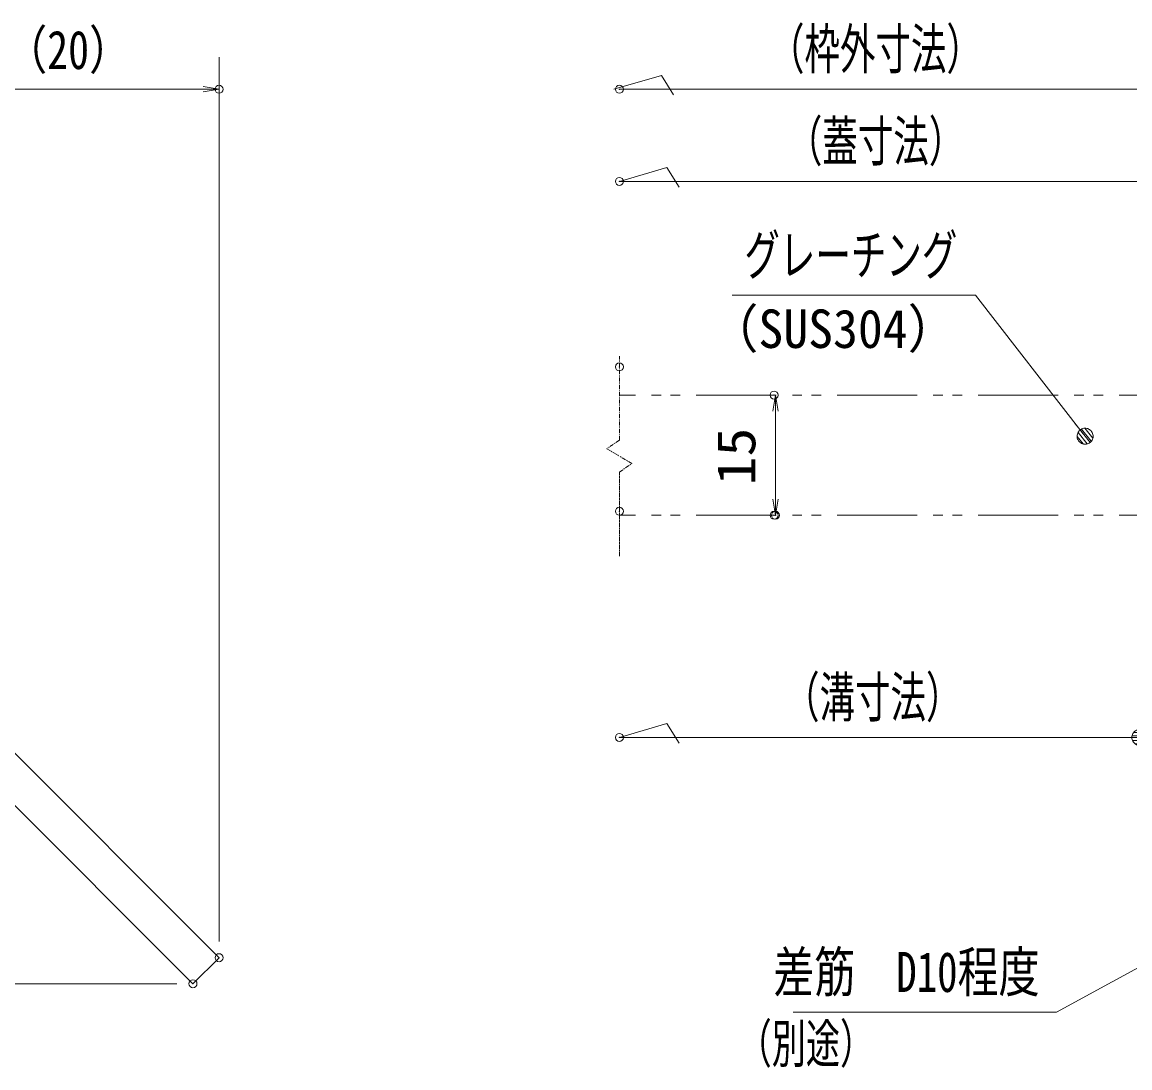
# Model space of a CAD drawing. Units: millimetres, scale not verified. Extents: x -1050 to 1050, y -742 to 742.
# Drawn here: x 309 to 654.8, y -486 to -159.5 of the extents above; entities that cross this region are included whole.
import ezdxf
from ezdxf.enums import TextEntityAlignment as Align

# ---------------------------------------------------------------- set-up
doc = ezdxf.new("R2010")
doc.units = ezdxf.units.MM
doc.header["$LTSCALE"] = 5
doc.header["$PDMODE"] = 32
doc.header["$PDSIZE"] = 2.5
doc.linetypes.add('DOUBLE_CHAIN1', pattern=[8.8, 5, -1, 0.6, -0.6, 0.6, -1])
for name, color, linetype, lineweight in [('0-1_寸法注釈', 2, 'Continuous', 9), ('0-3_想像線', 134, 'DOUBLE_CHAIN1', 9), ('0-4_0', 2, 'Continuous', 9), ('0-5_DEFPOINTS', 134, 'Continuous', 9), ('0-7_蓋', 5, 'Continuous', 9), ('0-8_アンカー', 7, 'Continuous', 9)]:
    doc.layers.add(name, color=color, linetype=linetype, lineweight=lineweight)
doc.styles.add('ＭＳ ゴシック', font='')
doc.styles.get('ＭＳ ゴシック').set_extended_font_data('MS Gothic')

# ---------------------------------------------------------------- blocks, each defined once
blk = doc.blocks.new('作図用-切断用ライン')
at = {"layer": '0-3_想像線'}
for p, q in [((0, 95.39), (0, 600)), ((75.52, -44.83), (0, 0)), ((0, -95.39), (75.52, -44.83)), ((0, -600), (0, -95.39))]:
    blk.add_line(p, q, dxfattribs=at)
blk.add_lwpolyline([(0, 95.39), (-75.52, 44.83), (0, 0)], dxfattribs=at)
blk = doc.blocks.new('_Dot')
at = {"layer": '0-4_0'}
for p, q in [((-2.5, 0), (-5, 0)), ((2.445, 0.5), (-2.445, 0.5)), ((1.997, 1.5), (-1.997, 1.5)), ((2.289, -0.995), (-2.289, -0.995)), ((1.499, -1.995), (-1.499, -1.995))]:
    blk.add_line(p, q, dxfattribs=at)
for points in [[(2.5, 0), (2.48, 0.313), (2.421, 0.622), (2.324, 0.92), (2.191, 1.204), (2.023, 1.469), (1.822, 1.711), (1.594, 1.926), (1.34, 2.111), (1.064, 2.262), (0.773, 2.378), (0.468, 2.456), (0.157, 2.495), (-0.157, 2.495), (-0.468, 2.456), (-0.773, 2.378), (-1.064, 2.262), (-1.34, 2.111), (-1.594, 1.926), (-1.822, 1.711), (-2.023, 1.469), (-2.191, 1.204), (-2.324, 0.92), (-2.421, 0.622), (-2.48, 0.313), (-2.5, 0), (0, 0)], [(-2.5, 0), (-2.48, -0.313), (-2.421, -0.622), (-2.324, -0.92), (-2.191, -1.204), (-2.023, -1.469), (-1.822, -1.711), (-1.594, -1.926), (-1.34, -2.111), (-1.064, -2.262), (-0.773, -2.378), (-0.468, -2.456), (-0.157, -2.495), (0.157, -2.495), (0.468, -2.456), (0.773, -2.378), (1.064, -2.262), (1.34, -2.111), (1.594, -1.926), (1.822, -1.711), (2.023, -1.469), (2.191, -1.204), (2.324, -0.92), (2.421, -0.622), (2.48, -0.313), (2.5, 0), (0, 0)]]:
    blk.add_lwpolyline(points, close=True, dxfattribs=at)
blk = doc.blocks.new('_OPEN')
at = {"layer": '0-4_0'}
blk.add_line((0, 0), (-5, 0), dxfattribs=at)
blk.add_lwpolyline([(-5, 0.833), (0, 0), (-5, -0.833)], dxfattribs=at)
blk = doc.blocks.new('A$C6EB770D1')
at = {"layer": '0-8_アンカー'}
for p, q in [((130.257, 96.52), (45.237, 11.5)), ((138.388, 88.388), (130.257, 96.52)), ((138.388, 88.388), (53.368, 3.368)), ((0, 11.5), (45.237, 11.5)), ((0, 11.5), (0, 0)), ((0, 0), (45.237, 0))]:
    blk.add_line(p, q, dxfattribs=at)
blk.add_arc((45.237, 11.5), 11.5, 270, 315, dxfattribs=at)

msp = doc.modelspace()

# ---------------------------------------------------------------- linework, layer by layer
at = {"layer": '0-1_寸法注釈'}
for p, q in [((370.45, -446.565), (370.45, -170.474)), ((493.745, -180.474), (508.548, -176.146)), ((508.548, -176.146), (512.376, -182.222)), ((278.93, -180.474), (365.45, -180.474)), ((727.95, -180.474), (495.45, -180.474)), ((720.45, -209.255), (495.45, -209.255)), ((544.185, -280.971), (544.185, -308.471)), ((495.45, -382.826), (510.253, -378.497)), ((510.253, -378.497), (514.08, -384.574)), ((652.95, -382.826), (495.45, -382.826)), ((357.318, -459.697), (23.705, -459.697))]:
    msp.add_line(p, q, dxfattribs=at)
for points in [[(495.45, -209.255), (510.253, -204.926), (514.08, -211.003)], [(530.622, -244.793), (606.589, -244.793), (640.222, -288.008)], [(549.657, -468.619), (631.881, -468.619), (757.025, -400.445)]]:
    msp.add_lwpolyline(points, dxfattribs=at)
at = {"layer": '0-5_DEFPOINTS'}
for p in [(370.45, -180.474), (495.45, -180.474), (495.45, -209.255), (495.45, -267.146), (543.742, -275.971), (495.45, -312.221), (543.742, -313.471), (544.185, -313.471), (495.45, -382.826), (370.45, -451.565), (362.318, -459.697)]:
    msp.add_point(p, dxfattribs=at)
at = {"layer": '0-7_蓋', "linetype": 'DOUBLE_CHAIN1'}
for p, q in [((720.45, -275.971), (495.45, -275.971)), ((720.45, -313.471), (495.45, -313.471))]:
    msp.add_line(p, q, dxfattribs=at)

# ---------------------------------------------------------------- block references
at = {"layer": '0-1_寸法注釈'}
for name, p in [('_OPEN', (370.45, -180.474)), ('_Dot', (657.95, -382.826))]:
    msp.add_blockref(name, p, dxfattribs=at)
at = {"layer": '0-1_寸法注釈', "xscale": 0.052, "yscale": 0.052}
msp.add_blockref('作図用-切断用ライン', (495.45, -295.011), dxfattribs=at)
at = {"layer": '0-1_寸法注釈'}
for name, p, rotation in [('_OPEN', (544.185, -275.971), 90), ('_Dot', (640.848, -288.789), 308.70945), ('_OPEN', (544.185, -313.471), 270)]:
    msp.add_blockref(name, p, dxfattribs=dict(at, rotation=rotation))
at = {"layer": '0-8_アンカー', "rotation": 270}
msp.add_blockref('A$C6EB770D1', (273.93, -321.308), dxfattribs=at)

# ---------------------------------------------------------------- texts
at = {"layer": '0-1_寸法注釈', "color": 7, "style": 'ＭＳ ゴシック'}
for s, height, width, p in [('（20）', 12.02, 0.8, (303.675, -177.787)), ('（枠外寸法）', 12.5, 0.65, (542.156, -177.88)), ('（蓋寸法）', 12.5, 0.65, (547.739, -206.66)), ('グレーチング', 12.5, 0.65, (534.467, -242.199)), ('（SUS304）', 12.02, 0.95, (523.271, -264.843)), ('（溝寸法）', 12.5, 0.65, (546.861, -380.231)), ('差筋\u3000D10程度', 12.51, 0.75, (543.501, -466.024)), ('（別途）', 12.02, 0.65, (532.364, -487.988))]:
    msp.add_text(s, height=height, dxfattribs=dict(at, width=width)).set_placement(p, align=Align.BOTTOM_LEFT)
at = {"layer": '0-1_寸法注釈', "color": 7, "style": 'ＭＳ ゴシック', "width": 1.1}
msp.add_text('15', height=12.02, rotation=90, dxfattribs=at).set_placement((541.498, -304.11), align=Align.BOTTOM_LEFT)

doc.saveas('drawing.dxf')
